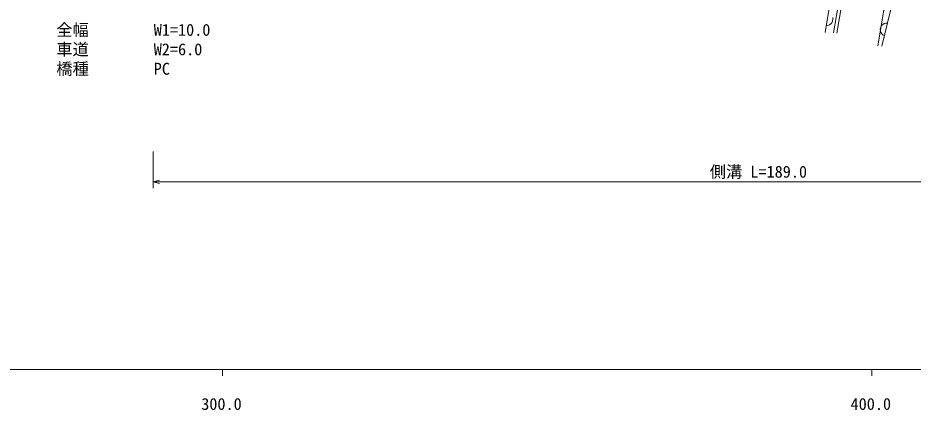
# Model space of a CAD drawing. Units: millimetres, scale not verified. Extents: x 40000 to 680000, y 20000 to 380000.
# Drawn here: x 336494 to 474355, y 198715 to 259176 of the extents above; entities that cross this region are included whole.
import ezdxf
from ezdxf.enums import TextEntityAlignment as Align

# ---------------------------------------------------------------- set-up
doc = ezdxf.new("R2010")
doc.units = ezdxf.units.MM
doc.header["$LTSCALE"] = 1000
for name, color, linetype, lineweight in [('M-BGD', 7, 'Continuous', 13), ('M-STR-HTXT', 7, 'Continuous', 13), ('M-TTL-BAND', 7, 'Continuous', 13)]:
    doc.layers.add(name, color=color, linetype=linetype, lineweight=lineweight)
doc.styles.add('ＭＳ ゴシック', font='')
doc.styles.get('ＭＳ ゴシック').set_extended_font_data('MS Gothic')

msp = doc.modelspace()

# ---------------------------------------------------------------- linework, layer by layer
at = {"layer": 'M-BGD'}
for p, q in [((463883, 267257), (462116, 256888)), ((462116, 256888), (463883, 267257)), ((462609, 256804), (464375, 267174)), ((468947, 254880), (470867, 266342)), ((460819, 256898), (462169, 265094)), ((472034, 265201), (469526, 254815)), ((462011, 258969), (461971, 259219)), ((460994, 257961), (461243, 258001)), ((461243, 258001), (461460, 258087)), ((461460, 258087), (461690, 258251)), ((461690, 258251), (461841, 258429)), ((461841, 258429), (461959, 258653)), ((461959, 258653), (462011, 258969)), ((469508, 257979), (469374, 257764)), ((469672, 258145), (469508, 257979)), ((469913, 258293), (469672, 258145)), ((470135, 258362), (469913, 258293)), ((470388, 258384), (470135, 258362)), ((469374, 257764), (469299, 257453)), ((469299, 257453), (469320, 257201)), ((469320, 257201), (469390, 256979)), ((469390, 256979), (469537, 256737)), ((469537, 256737), (469704, 256574)), ((469704, 256574), (469918, 256440))]:
    msp.add_line(p, q, dxfattribs=at)
at = {"layer": 'M-STR-HTXT'}
for p, q in [((357309, 238580), (357309, 232905)), ((357309, 233905), (358309, 234185)), ((358309, 233625), (357309, 233905)), ((357309, 233905), (542614, 233905))]:
    msp.add_line(p, q, dxfattribs=at)
at = {"layer": 'M-TTL-BAND'}
for p, q in [((40000, 205000), (579000, 205000)), ((368000, 205000), (368000, 204000)), ((468000, 205000), (468000, 204000))]:
    msp.add_line(p, q, dxfattribs=at)

# ---------------------------------------------------------------- texts
at = {"layer": 'M-STR-HTXT', "style": 'ＭＳ ゴシック'}
for s, p in [('全幅\u3000\u3000\u3000\u3000W1=10.0', (342410, 255866)), ('車道\u3000\u3000\u3000\u3000W2=6.0', (342410, 252866)), ('橋種\u3000\u3000\u3000\u3000PC', (342410, 249866)), ('側溝 L=189.0', (443048, 233997))]:
    msp.add_text(s, height=1833, dxfattribs=at).set_placement(p, align=Align.BOTTOM_LEFT)
at = {"layer": 'M-TTL-BAND', "style": 'ＭＳ ゴシック'}
for s, p in [('300.0', (367844, 198195)), ('400.0', (467844, 198195))]:
    msp.add_text(s, height=1833, dxfattribs=at).set_placement(p, align=Align.BOTTOM_CENTER)

doc.saveas('drawing.dxf')
